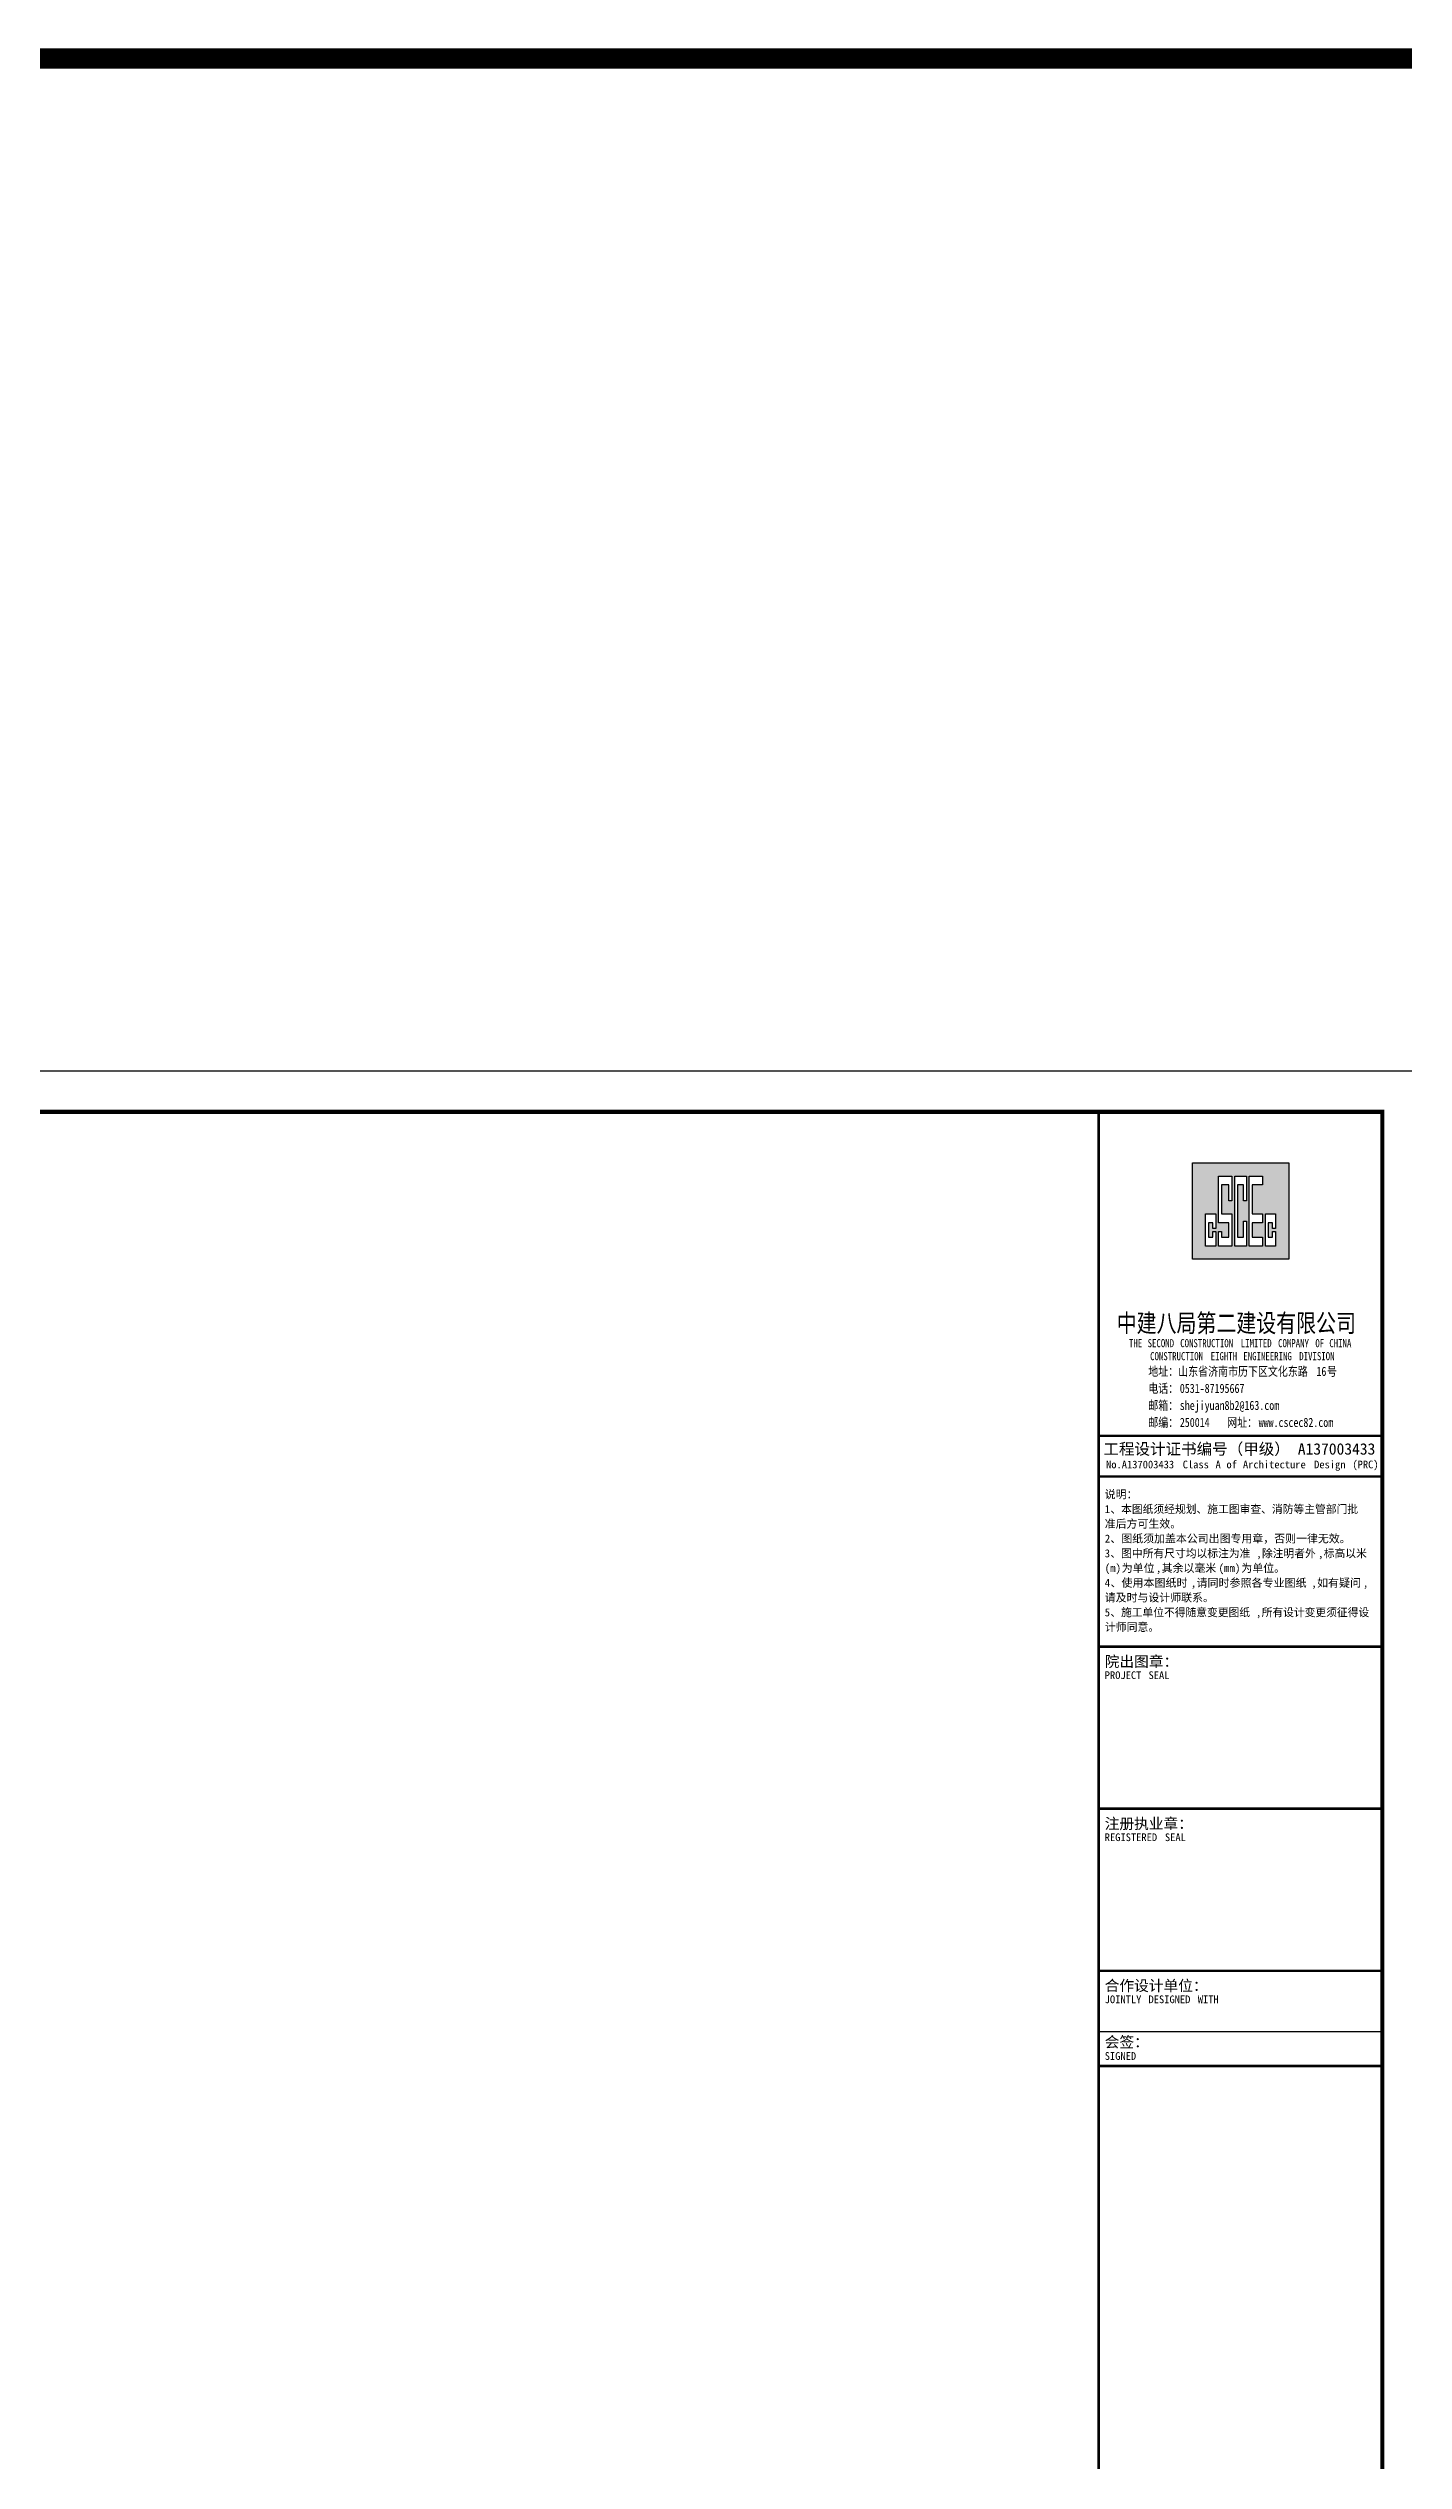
# Model space of a CAD drawing. Extents: x 6824721 to 16538177, y 2478193 to 6665639.
# Drawn here: x 7118992 to 7152425, y 2950191 to 3009735 of the extents above; entities that cross this region are included whole.
import ezdxf

# ---------------------------------------------------------------- set-up
doc = ezdxf.new("R2010")
doc.units = 0
doc.header["$LTSCALE"] = 10
doc.layers.add('PUB_TITLE', color=4, linetype='Continuous')
doc.layers.add('公共图框-144', color=144, linetype='Continuous')
doc.styles.add('8B2_01', font='simhei.ttf', dxfattribs={"width": 0.8})
doc.styles.add('8B2_03', font='', dxfattribs={"height": 3})
doc.styles.get('8B2_03').set_extended_font_data('SimSun')

# ---------------------------------------------------------------- blocks, each defined once
blk = doc.blocks.new('A0图签 黑体')
at = {"layer": '公共图框-144'}
h = blk.add_hatch(color=140, dxfattribs=at)
h.paths.add_polyline_path([(416347, -297473), (413971, -297473), (413971, -299849), (416347, -299849)])
h.paths.add_polyline_path([(415699, -298013), (415447, -298013), (415447, -298733), (415699, -298733), (415699, -298949), (415447, -298949), (415447, -299309), (415699, -299309), (415699, -299525), (415375, -299525), (415375, -297797), (415699, -297797)], flags=16)
h.paths.add_polyline_path([(416023, -298733), (416023, -299093), (415951, -299093), (415951, -298949), (415843, -298949), (415843, -299309), (415951, -299309), (415951, -299165), (416023, -299165), (416023, -299525), (415771, -299525), (415771, -298733)], flags=16)
h.paths.add_polyline_path([(415303, -298409), (415231, -298409), (415231, -298013), (415087, -298013), (415087, -299309), (415231, -299309), (415231, -298913), (415303, -298913), (415303, -299525), (415015, -299525), (415015, -297797), (415303, -297797)], flags=16)
h.paths.add_polyline_path([(414943, -298409), (414871, -298409), (414871, -298013), (414691, -298013), (414691, -298733), (414943, -298733), (414943, -299525), (414619, -299525), (414619, -299165), (414691, -299165), (414691, -299309), (414871, -299309), (414871, -298949), (414619, -298949), (414619, -297797), (414943, -297797)], flags=16)
h.paths.add_polyline_path([(414547, -298733), (414547, -299093), (414475, -299093), (414475, -298949), (414367, -298949), (414367, -299309), (414475, -299309), (414475, -299165), (414547, -299165), (414547, -299525), (414295, -299525), (414295, -298733)], flags=16)
for p, q in [((411659, -318911), (418659, -318911)), ((418659, -319761), (411659, -319761)), ((418659, -319761), (411659, -319761))]:
    blk.add_line(p, q, dxfattribs=at)
at = {"layer": '公共图框-144', "const_width": 60}
blk.add_lwpolyline([(411659, -296211), (418659, -296211), (418659, -378311), (411659, -378311)], close=True, dxfattribs=at)
at = {"layer": '公共图框-144', "color": 140}
for points in [[(416347, -299849), (413971, -299849), (413971, -297473), (416347, -297473)], [(414691, -298013), (414691, -298733), (414943, -298733), (414943, -299525), (414619, -299525), (414619, -299165), (414691, -299165), (414691, -299309), (414871, -299309), (414871, -298949), (414619, -298949), (414619, -297797), (414943, -297797), (414943, -298409), (414871, -298409), (414871, -298013)], [(415231, -298013), (415087, -298013), (415087, -299309), (415231, -299309), (415231, -298913), (415303, -298913), (415303, -299525), (415015, -299525), (415015, -297797), (415303, -297797), (415303, -298409), (415231, -298409)], [(415447, -298733), (415699, -298733), (415699, -298949), (415447, -298949), (415447, -299309), (415699, -299309), (415699, -299525), (415375, -299525), (415375, -297797), (415699, -297797), (415699, -298013), (415447, -298013)], [(414547, -299165), (414547, -299525), (414295, -299525), (414295, -298733), (414547, -298733), (414547, -299093), (414475, -299093), (414475, -298949), (414367, -298949), (414367, -299309), (414475, -299309), (414475, -299165)], [(416023, -299165), (416023, -299525), (415771, -299525), (415771, -298733), (416023, -298733), (416023, -299093), (415951, -299093), (415951, -298949), (415843, -298949), (415843, -299309), (415951, -299309), (415951, -299165)]]:
    blk.add_lwpolyline(points, close=True, dxfattribs=at)
at = {"layer": '公共图框-144', "const_width": 60}
for points in [[(411659, -304211), (418659, -304211)], [(411659, -305211), (418659, -305211)], [(411659, -309411), (418659, -309411)], [(411659, -313411), (418659, -313411)], [(411659, -317411), (418659, -317411)], [(411659, -319761), (418659, -319761)]]:
    blk.add_lwpolyline(points, dxfattribs=at)
at = {"layer": '公共图框-144'}
for s, height, style, width, p in [('中建八局第二建设有限公司', 450.63, '8B2_01', 0.8, (412105, -301650)), ('THE', 199.8, '8B2_01', 0.8, (412407, -302021)), ('SECOND', 199.8, '8B2_01', 0.8, (412867, -302021)), ('CONSTRUCTION', 199.78, '8B2_01', 0.8, (413671, -302021)), ('LIMITED', 199.8, '8B2_01', 0.8, (415165, -302021)), ('COMPANY', 199.8, '8B2_01', 0.8, (416085, -302021)), ('OF', 199.8, '8B2_01', 0.8, (417004, -302021)), ('CHINA', 199.8, '8B2_01', 0.8, (417349, -302021)), ('地址：山东省济南市历下区文化东路', 225.32, '8B2_01', 0.8, (412884, -302729)), ('CONSTRUCTION', 199.78, '8B2_01', 0.8, (412929, -302342)), ('EIGHTH', 199.8, '8B2_01', 0.8, (414423, -302342)), ('ENGINEERING', 199.78, '8B2_01', 0.8, (415228, -302342)), ('DIVISION', 199.8, '8B2_01', 0.8, (416607, -302342)), ('电话：', 225.3, '8B2_01', 0.8, (412884, -303149)), ('0531-87195667', 225.32, '8B2_01', 0.8, (413661, -303149)), ('16', 225.3, '8B2_01', 0.8, (417031, -302729)), ('号', 225, '8B2_01', 0.8, (417291, -302729)), ('邮箱：', 225.3, '8B2_01', 0.8, (412884, -303569)), ('shejiyuan8b2@163.com', 225.32, '8B2_01', 0.8, (413661, -303569)), ('邮编：', 225.3, '8B2_01', 0.8, (412884, -303989)), ('250014', 225.3, '8B2_01', 0.8, (413661, -303989)), ('网址：', 225.3, '8B2_01', 0.8, (414828, -303989)), ('www.cscec82.com', 225.32, '8B2_01', 0.8, (415606, -303989)), ('1', 197, '8B2_03', 0.986389, (411809, -306115)), ('、本图纸须经规划、施工图审查、消防等主管部门批', 197.47, '8B2_03', 0.986389, (411948, -306115)), ('3', 197, '8B2_03', 0.986389, (411809, -307207)), ('、图中所有尺寸均以标注为准', 197.47, '8B2_03', 0.986389, (411948, -307207)), (',', 197, '8B2_03', 0.986389, (415549, -307207)), ('除注明者外', 197.5, '8B2_03', 0.986389, (415687, -307207)), (',', 197, '8B2_03', 0.986389, (417072, -307207)), ('标高以米', 197.5, '8B2_03', 0.986389, (417211, -307207)), ('4', 197, '8B2_03', 1.007832, (411809, -307935)), ('、使用本图纸时', 197.5, '8B2_03', 1.007832, (411951, -307935)), ('请同时参照各专业图纸', 197.5, '8B2_03', 1.007832, (414073, -307935)), ('如有疑问', 197.5, '8B2_03', 1.007832, (417045, -307935)), ('、施工单位不得随意变更图纸', 197.47, '8B2_03', 0.984425, (411947, -308663)), (',', 197, '8B2_03', 1.007832, (413932, -307935)), ('所有设计变更须征得设', 197.5, '8B2_03', 0.984425, (415680, -308663)), (',', 197, '8B2_03', 1.007832, (416904, -307935)), (',', 197, '8B2_03', 1.007832, (418177, -307935)), ('5', 197, '8B2_03', 0.984425, (411809, -308663)), (',', 197, '8B2_03', 0.984425, (415541, -308663))]:
    blk.add_text(s, height=height, dxfattribs=dict(at, style=style, width=width)).set_placement(p)
at = {"layer": '公共图框-144', "style": '8B2_03'}
for s, height, p in [('工程设计证书编号（甲级）', 281.01, (411776, -304672)), ('No.A137003433', 189.87, (411842, -305010)), ('Class', 189.9, (413732, -305010)), ('A', 190, (414542, -305010)), ('of', 189.9, (414812, -305010)), ('Architecture', 189.87, (415218, -305010)), ('A137003433', 281, (416572, -304672)), ('Design', 189.9, (416973, -305010)), ('(PRC)', 189.9, (417918, -305010)), ('说明：', 197.5, (411809, -305751)), ('2', 197, (411809, -306843)), ('准后方可生效。', 197.5, (411809, -306479)), ('、图纸须加盖本公司出图专用章，否则一律无效。', 197.47, (411949, -306843)), ('(m)', 197.5, (411809, -307571)), ('为单位', 197.5, (412230, -307571)), (',', 197, (413073, -307571)), ('其余以毫米', 197.5, (413213, -307571)), ('(mm)', 197.5, (414617, -307571)), ('为单位。', 197.5, (415179, -307571)), ('请及时与设计师联系。', 197.5, (411809, -308299)), ('计师同意。', 197.5, (411809, -309027)), ('院出图章：', 265.8, (411809, -309911)), ('PROJECT', 189.9, (411809, -310211)), ('SEAL', 189.9, (412889, -310211)), ('注册执业章：', 265.8, (411809, -313911)), ('REGISTERED', 189.9, (411809, -314211)), ('SEAL', 189.9, (413294, -314211)), ('合作设计单位：', 265.8, (411809, -317911)), ('JOINTLY', 189.9, (411809, -318211)), ('DESIGNED', 189.9, (412889, -318211)), ('WITH', 189.9, (414104, -318211)), ('会签：', 265.8, (411809, -319302)), ('SIGNED', 189.9, (411809, -319610))]:
    blk.add_text(s, height=height, dxfattribs=at).set_placement(p)

msp = doc.modelspace()

# ---------------------------------------------------------------- linework, layer by layer
at = {"layer": 'PUB_TITLE'}
msp.add_lwpolyline([(7034000.2, 2900384.7), (7152900.2, 2900384.7), (7152900.2, 2984484.7), (7034000.2, 2984484.7)], close=True, dxfattribs=at)
at = {"layer": 'PUB_TITLE', "const_width": 100}
msp.add_lwpolyline([(7036500.2, 2901384.7), (7151900.2, 2901384.7), (7151900.2, 2983484.7), (7036500.2, 2983484.7)], close=True, dxfattribs=at)
at = {"layer": '公共图框-144', "const_width": 500}
msp.add_lwpolyline([(6825393.7, 3009484.7), (7316400.2, 3009484.7), (7316400.2, 2776480.2), (6825393.7, 2776480.2)], close=True, dxfattribs=at)

# ---------------------------------------------------------------- block references
at = {"layer": '公共图框-144', "rotation": 4.987572218754753e-08}
msp.add_blockref('A0图签 黑体', (6733241.2, 3279695.7), dxfattribs=at)

doc.saveas('drawing.dxf')
